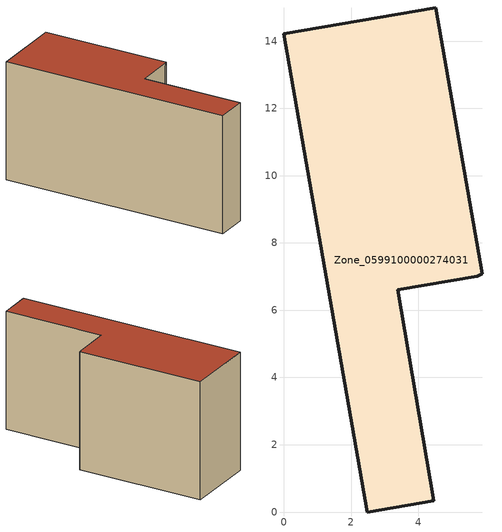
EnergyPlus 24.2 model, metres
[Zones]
Zone_0599100000274031
 floor ground (C_G): 5.89,7.08 5.74,7 3.38,6.6 4.45,0.33 2.48,0 0,14.21 4.51,14.98 z0
 wall outside (C_F): 2.48,0 4.45,0.33 3.38,6.6 5.74,7 5.89,7.08 4.51,14.98 0,14.21 2.48,0 z0:7.57
 roof outside (C_R): 5.74,7 5.89,7.08 4.51,14.98 0,14.21 2.48,0 4.45,0.33 3.38,6.6 z7.57
[BUILDING]
Pand.0599100000274031: North Axis=0; Terrain=City; Loads Convergence Tolerance Value=0.04; Temperature Convergence Tolerance Value=0.4; Solar Distribution=FullExterior; Maximum Number of Warmup Days=25; Minimum Number of Warmup Days=1
[Site:Location]
Rotterdam.The.Hague.AP_ZH_NLD Design_Conditions: Latitude=51.96; Longitude=4.45; Time Zone=1; Elevation=-4.5
[SITE:GROUNDTEMPERATURE:BUILDINGSURFACE]
18, 18, 18, 18, 18, 18, 18, 18, 18, 18, 18, 18
[MATERIAL] Thermal Absorptance=0.9; Solar Absorptance=0.7; Visible Absorptance=0.7
Name | Roughness | Thickness | Conductivity | Density | Specific Heat
G.TI.1946 | MediumSmooth | 0.15 | 1 | 540 | 1210
F.TI.1946 | Rough | 0.3 | 0.857143 | 1920 | 840
R.TI.1946 | MediumRough | 0.2 | 0.1 | 1500 | 1000
[CONSTRUCTION]
C_G: G.TI.1946
C_F: F.TI.1946
C_R: R.TI.1946
[ZONE]
Zone_0599100000274031: Type=1; Multiplier=1; Ceiling Height=Autocalculate; Volume=Autocalculate; Floor Area=autocalculate; Part of Total Floor Area=Yes
[ZONEINFILTRATION:DESIGNFLOWRATE]
Infil_Zone_0599100000274031: Zone or ZoneList or Space or SpaceList=Zone_0599100000274031; Schedule=AlwaysOn; Design Flow Rate Calculation Method=Flow/Area; Flow Rate per Floor Area=0.003; Constant Term Coefficient=1; Temperature Term Coefficient=0; Velocity Term Coefficient=0; Velocity Squared Term Coefficient=0
[HVACTEMPLATE:ZONE:IDEALLOADSAIRSYSTEM]
Zone_0599100000274031: Maximum Heating Supply Air Temperature=50; Minimum Cooling Supply Air Temperature=13; Maximum Heating Supply Air Humidity Ratio=0.0156; Minimum Cooling Supply Air Humidity Ratio=0.0077; Heating Limit=NoLimit; Cooling Limit=NoLimit; Dehumidification Control Type=ConstantSensibleHeatRatio; Cooling Sensible Heat Ratio=0.7; Dehumidification Setpoint=60; Humidification Control Type=None; Humidification Setpoint=30; Outdoor Air Method=None; Outdoor Air Flow Rate per Person=0.00944; Outdoor Air Flow Rate per Zone Floor Area=0; Outdoor Air Flow Rate per Zone=0; Demand Controlled Ventilation Type=None; Outdoor Air Economizer Type=NoEconomizer; Heat Recovery Type=None; Sensible Heat Recovery Effectiveness=0.7; Latent Heat Recovery Effectiveness=0.65
[ZONECONTROL:THERMOSTAT]
ThermostatControl_Zone_0599100000274031: Zone or ZoneList=Zone_0599100000274031; Control Type Schedule=DualSetpointControlType; Control 1=Thermostat_Zone_0599100000274031; Temperature Difference Between Cutout And Setpoint=0
[THERMOSTATSETPOINT:DUALSETPOINT]
Thermostat_Zone_0599100000274031: Heating Setpoint Temperature Schedule=HeatingSetpoint_Zone_0599100000274031; Cooling Setpoint Temperature Schedule=CoolingSetpoint_Zone_0599100000274031
[SCHEDULE:COMPACT]
HeatingSetpoint_Zone_0599100000274031: Through: 12/31, For: AllDays, Until: 24:00, 21
CoolingSetpoint_Zone_0599100000274031: Through: 12/31, For: AllDays, Until: 24:00, 24
DualSetpointControlType: Through: 12/31, For: AllDays, Until: 24:00, 4
AlwaysOn: Through: 12/31, For: AllDays, Until: 24:00, 1
